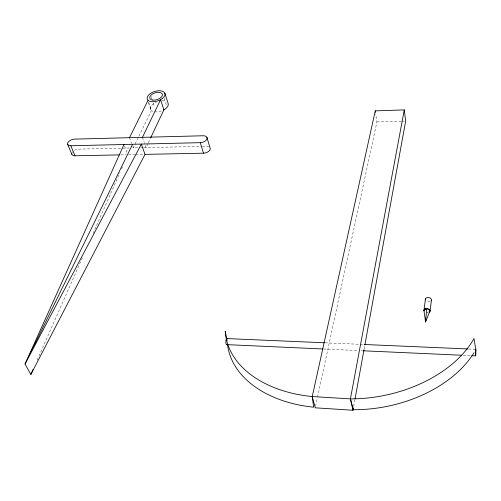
<?xml version="1.0" encoding="UTF-8"?>
<svg xmlns="http://www.w3.org/2000/svg" width="501" height="501" viewBox="0 0 501 501"><rect width="100%" height="100%" fill="white"/><g stroke="black" fill="none" stroke-linecap="round" stroke-linejoin="round"><path stroke-width="0.38" stroke-dasharray="2.5 1.88" d="M353.675 406.411L354.933 399.491M364.183 348.734L364.747 345.659M315.574 406.286L317.383 397.875M317.553 397.111L376.921 121.937L375.7 113.821M37.187 360.131L82.333 257.79M93.067 233.453L119.902 172.62M121.48 169.037L122.426 166.896M148.02 143.424L146.035 147.626L144.488 143.223M148.352 142.722L150.331 138.52M137.737 147.814L133.21 147.914L151.459 110.414L148.058 100.319M428.399 311.81L427.278 312.58A3.087 2.004 8.7 0 0 428.061 312.536M376.921 121.937L401.007 121.229M401.789 121.204L404.896 121.117M129.308 148.002L78.619 149.148A5.292 2.925 -21.1 0 0 73.653 150.889M140.756 147.745L143.017 147.695M143.774 147.676L201.596 146.367M202.379 146.348L206.293 146.261A5.486 3.225 -16.7 0 1 208.673 146.668M120.804 154.865L126.239 154.759M128.575 154.709L134.838 154.584M135.621 154.565L144.225 154.396M325.143 342.809L364.152 344.488M468.679 348.99L474.923 349.26M323.521 349.003L357.852 350.556M360.97 350.694L362.53 350.769M463.181 355.309L470.984 355.666M148.515 102.868L150.701 109.356L151.49 110.458A9.206 5.01 -17.7 0 0 152.818 111.278M124.555 145.954L127.254 153.262M129.502 137.694L131.619 143.536M132.677 146.455L133.21 147.914M142.422 137.355L144.232 142.491M151.114 96.574L151.834 98.735M153.268 103.056L153.989 105.21M164.178 98.246L166.276 104.753M72.106 152.561A5.292 2.925 -21.1 0 1 72.745 151.697M161.36 110.978A9.206 5.01 -17.7 0 1 154.609 111.767M150.701 109.356A9.206 5.01 -17.7 0 1 156.343 102.154M162.023 100.826A9.206 5.01 -17.7 0 1 165.906 101.396M430.165 301.358A3.056 2.004 8.5 0 1 426.476 300.932"/><path stroke-width="0.75" d="M424.134 310.989A3.087 2.004 8.7 0 1 423.965 310.457L424.666 309.048L426.758 308.522L430.077 310.651L425.562 321.874L423.965 310.457L425.443 298.953M425.825 320.446L425.562 321.874L426.758 308.522L425.261 308.748L423.996 309.937M430.04 311.171L431.424 300.168M425.562 321.874L425.756 320.364M364.885 344.888L405.672 121.092L404.263 109.913L375.255 110.865L312.242 396.548L315.242 407.814L352.973 410.256L353.393 407.946M355.077 398.721L364.045 349.504M352.973 410.256L350.412 398.877L404.263 109.913M471.767 355.697L475.668 355.873L475.8 355.272L475.887 350.042L473.984 338.526A112.274 72.651 -12.3 0 1 350.412 398.877L312.242 396.548A110.765 73.81 -5.1 0 1 225.243 331.174L227.091 340.649M124.01 144.495L25.05 364.045L30.874 374.447L33.079 369.437M150.663 137.825L163.883 109.819L160.583 99.674L142.422 137.355M132.577 144.288L25.05 364.045L141.357 144.081L145.008 154.377L30.874 374.447M129.502 137.694L148.058 100.319M423.965 310.457L426.758 308.522A3.087 2.004 8.7 0 1 429.745 309.862A3.087 2.004 8.7 0 1 429.363 312.06M163.558 110.026L165.462 108.823A9.206 5.01 -17.7 0 0 168.073 103.287L164.823 93.161M70.81 145.766L200.294 142.672A5.536 3.206 -16.7 0 0 206.919 139.084A5.536 3.206 -16.7 0 0 203.143 135.758L74.511 139.134A5.336 2.906 -21 0 0 67.929 142.572A5.336 2.906 -21 0 0 70.81 145.766L74.981 155.798L119.251 154.897M145.008 154.377L203.487 153.193A5.486 3.225 -16.7 0 0 208.666 151.358A5.486 3.225 -16.7 0 0 210.051 147.889L206.926 137.362M226.853 338.576L324.366 342.772M364.152 344.488L467.903 348.959M226.771 344.638L322.738 348.972M363.313 350.8L461.621 355.24M475.599 355.848L475.7 349.297L475.831 349.585M67.635 144.2L71.818 154.208M200.294 142.672L203.487 153.193M350.412 398.877L353.362 409.705A111.404 73.121 -12.1 0 0 473.99 352.742M375.255 110.865L375.481 112.343M312.242 396.548L313.651 407.181A109.851 74.154 -4.9 0 1 227.498 344.469M74.981 155.798A5.292 2.925 -21.1 0 1 71.793 153.419M227.028 344.469A3.044 0.977 -87.4 0 1 225.838 341.463A3.044 0.977 -87.4 0 1 227.335 338.858M425.581 300.005A3.056 2.004 8.5 0 1 428.574 297.556A3.056 2.004 8.5 0 1 431.179 300.65M162.174 98.678L160.245 99.887A9.287 4.972 -17.7 0 1 148.089 100.363L147.3 99.267A9.287 4.972 -17.7 0 1 158.786 90.744A9.287 4.972 -17.7 0 1 162.174 98.678M152.667 100.094A6.626 3.551 -17.7 0 0 162.468 94.958A6.626 3.551 -17.7 0 0 153.087 93.643A6.626 3.551 -17.7 0 0 152.667 100.094"/></g></svg>
